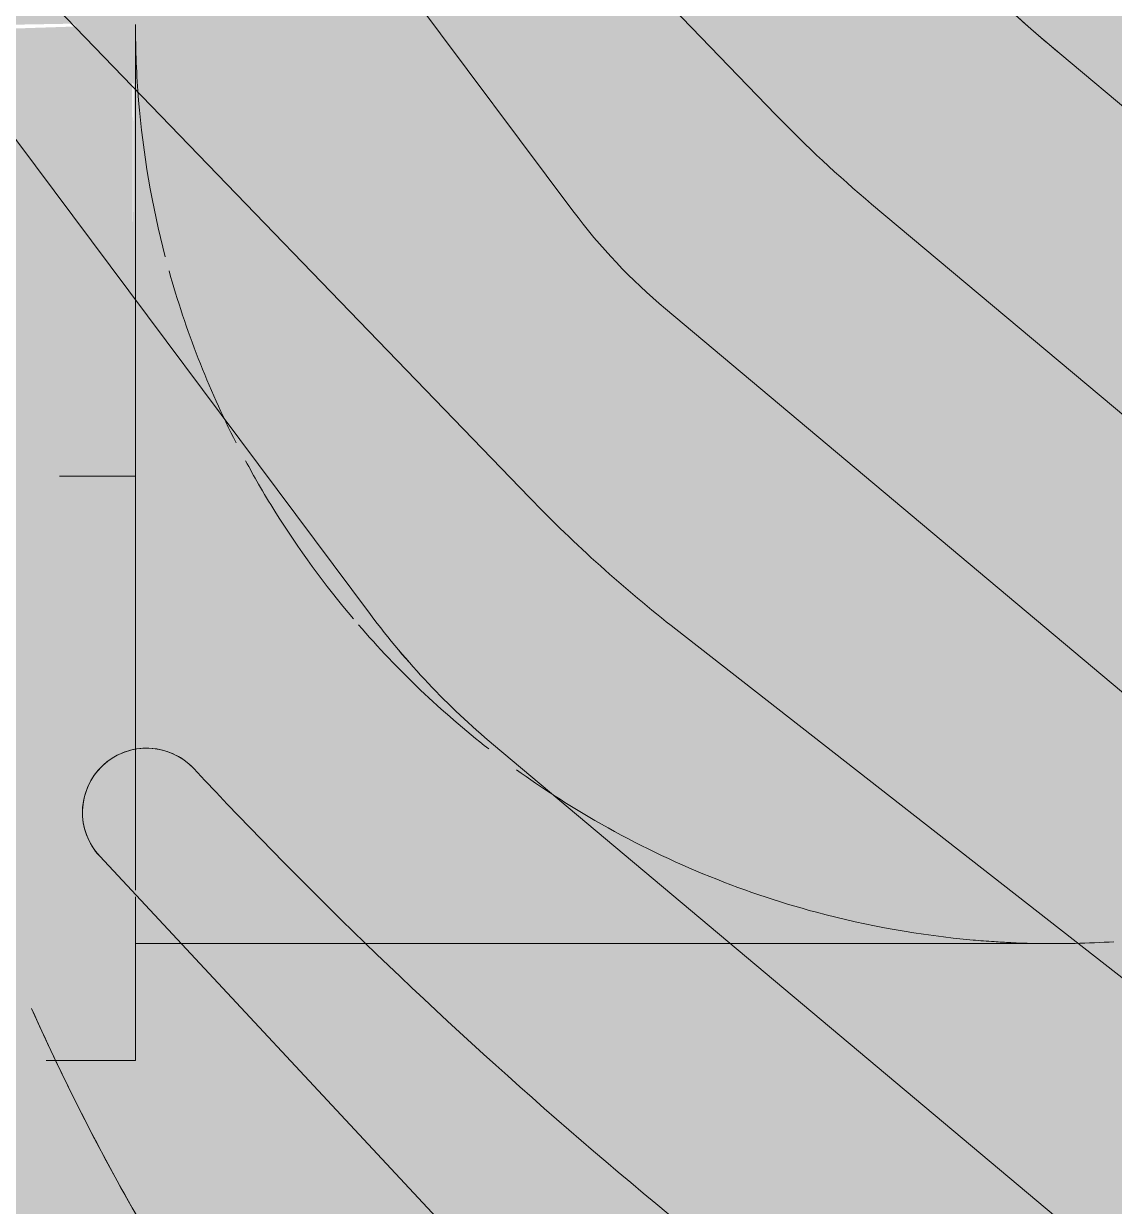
# Model space of a CAD drawing. Header units: metres. Extents: x 42.1 to 94.3, y -3.4 to 61.2.
# Drawn here: x 44.94089 to 44.96195, y 58.99901 to 59.02185 of the extents above; entities that cross this region are included whole.
import ezdxf

# ---------------------------------------------------------------- set-up
doc = ezdxf.new("R2010")
doc.units = ezdxf.units.M
doc.linetypes.add('Projeção', pattern=[0.00396875, 0.00238125, -0.0015875])
for name, color, linetype, lineweight in [('A-FLOR-OVHD', 7, 'Projeção', 5), ('KIRYA - PISO', 7, 'Continuous', 5), ('P-SANR-FIXT', 7, 'Continuous', 5)]:
    doc.layers.add(name, color=color, linetype=linetype, lineweight=lineweight)
doc.layers.add('ARQ_1100_BASE_TÉRREO_GARAGEM_dwg', color=7, linetype='Continuous', lineweight=5, true_color=0x767676)

# ---------------------------------------------------------------- blocks, each defined once
blk = doc.blocks.new('Ralo Quadrado Montado com Prolongador - Caixas e Ralos - Esgoto - MEP - Tigre - Com Prolongador - Branco c_ grelha branca - 100x53x40-702031-TÉRREO F_S 2')
at = {"layer": 'P-SANR-FIXT', "true_color": 0xe6e6e6, "transparency": 33554560}
h = blk.add_hatch(color=254, dxfattribs=at)
h.paths.add_polyline_path([(0.01609152238123272, -0.04999999999992853), (0.05000000000004711, -0.04999999999992799), (0.05000000000004711, 0.05000000000007201), (-0.0499999999999529, 0.05000000000007147), (-0.0499999999999529, -0.04999999999992853), (0.01216735480098043, -0.04999999999992853)])
h.paths.add_polyline_path([(-0.04270412508768651, 0.01122584585167686), (-0.04393771442118442, 0.001026681721225724), (-0.04322222937385585, 0.001270010268057372), (-0.04253403013597695, 0.0009577452465833603), (-0.02996580951419424, -0.01167513858121982), (-0.01532488899078561, -0.02331978913678894), (-0.009498868567342252, -0.02873103125148496), (-0.007067315810403606, -0.03130892474033772), (-0.001456240233246899, -0.03862938491213888), (0.001729120727131213, -0.04350854060998144), (0.001384083983567355, -0.04412545697707249), (0.0009508180774708848, -0.04432615603573212), (0.0108903678668047, -0.04259676775813453), (0.01071275158637164, -0.04244882721293743), (-0.0007511345929527821, -0.03029275151512298), (-0.008046761045049467, -0.02404863574251988), (-0.0311142104960614, -0.004594392137645649), (-0.03195373636567508, -0.003596193272660126), (-0.04270097340394299, 0.01098927429258245)])
h.paths.add_polyline_path([(0.0007105803903847402, -0.0443400008382378), (-1.057686684463022e-06, -0.04395766765935114), (-0.008431868885976882, -0.03504282764005086), (-0.01217253307646239, -0.03179177436124221), (-0.03474863302760225, -0.01271749575184038), (-0.03586408381043754, -0.01139122130852115), (-0.04429284578189948, 0.0003595915089673), (-0.04237756958280778, 0.0118392582538517), (-0.04171965646470648, 0.01206300722466094), (-0.04108683358719284, 0.01177586879357966), (-0.02618668905230421, -0.003463289461017691), (0.001502401671914782, -0.02685489723048119), (0.002761113434567408, -0.02838183669877186), (0.01230015878494688, -0.04193687344553324), (0.01197231022481606, -0.04253138304771955), (0.0115569038716892, -0.04272582627069614), (0.0009508180774708848, -0.04432615603573212)])
h.paths.add_polyline_path([(-0.01368796097165714, -0.04221588392096221), (-0.01437855372865825, -0.0419611108021529), (-0.02961724176472763, -0.02836350435764088), (-0.04139419433413808, -0.01549068568079858), (-0.04123796328176814, -0.01455405031523197), (-0.04046543965420627, -0.01400187172581329), (-0.0395286633699716, -0.01415725558292451), (-0.03849627394493331, -0.01511607127142827), (-0.03203415785501362, -0.02133954387451983), (-0.02014624096287842, -0.03089105424407218), (-0.01590109989708249, -0.03621823182936874), (-0.01266488363482512, -0.04129470094924884), (-0.01300191979929689, -0.04194909709985543), (-0.01368049854117105, -0.04221491251302925)])
h.paths.add_polyline_path([(0.0200540636342062, -0.03923760152207312), (0.01946510390563211, -0.0389594429597335), (0.005570987093298013, -0.02429033455061635), (-0.003861097837192672, -0.01624303034657366), (-0.025682189481095, 0.002359139263615721), (-0.02879983059461, 0.005986089286512741), (-0.03939501470632528, 0.01976525235537948), (-0.03921997198126671, 0.02053882988984452), (-0.03856050483917454, 0.02097947174660015), (-0.03777882643743648, 0.02084515483150664), (-0.03756816874021434, 0.0206760841548285), (-0.02014624096287842, 0.003050917883945479), (-0.01217253307646239, -0.003706783074998523), (0.006766656845189127, -0.01992929124974516), (0.007678612937553343, -0.02078902384337094), (0.01216735480098043, -0.02625510775335949), (0.02098280400285449, -0.03846169277279681), (0.02067297022930007, -0.0390346227689134), (0.02027541744560455, -0.03922337204116461)])
h.paths.add_polyline_path([(0.02756994127121172, -0.0345508368839567), (0.02692823100672059, -0.0342714030494494), (0.01100110268099638, -0.01859295744342022), (-0.002612562261918274, -0.006525781831015003), (-0.01663179648183274, 0.005986089286512741), (-0.02014624096287842, 0.009529098952894596), (-0.02498736643665034, 0.01514750163489646), (-0.03426572829619801, 0.02746649000925137), (-0.03392855100909365, 0.02812116016638142), (-0.03323332604830955, 0.02836394359143221), (-0.03256190659813248, 0.02806149118277838), (-0.01994419435144988, 0.01530903741986885), (-0.004845299813065482, 0.001895149199903422), (0.002453493320344232, -0.004449594873033771), (0.01482431539675388, -0.01642168871319912), (0.02848809218515334, -0.03323030233413408), (0.02849996045545482, -0.03393011264813375), (0.02803193009891303, -0.03445051913999839), (0.02780723344974643, -0.03452968082652121)])
h.paths.add_polyline_path([(0.03322818308458324, -0.02835405655719387), (0.03255676363440617, -0.02805160414854004), (0.01973749700163822, -0.01511607127142773), (0.01216735480098043, -0.008254698170380636), (-0.004036087022533098, 0.005986089286512741), (-0.01482945836047964, 0.01643157574743692), (-0.02849323514887965, 0.03324018936837297), (-0.02850510341918059, 0.03393999968237263), (-0.0280370730626388, 0.03446040617423782), (-0.02733992737559893, 0.03452256100077646), (-0.02686263999252793, 0.03421055610576931), (-0.01100624564472161, 0.01860284447765749), (0.007945726514297721, 0.001895149199903422), (0.01293212798641909, -0.002439463469240146), (0.01926214369838958, -0.008499135238652323), (0.02498222347292403, -0.01513761460065758), (0.0342605853324717, -0.02745660297501303), (0.03392340804536734, -0.02811127313214362), (0.03347811316657227, -0.0283332889688708)])
h.paths.add_polyline_path([(0.03828617560692021, -0.02099195236639773), (0.03756302577648857, -0.02066619712059124), (0.02184118677859157, -0.004545142344864976), (0.01216735480098043, 0.003716699739319178), (-0.003581363321678799, 0.01693144330755773), (-0.007683755901279106, 0.02079891087760928), (-0.01278733208441628, 0.02708824984445375), (-0.0209879469665808, 0.0384715798070357), (-0.02067811319302638, 0.03904450980315229), (-0.02005920659793251, 0.03924748855631147), (-0.01947024686935842, 0.03896932999397185), (-0.005915049924224214, 0.02460271913176793), (0.001351583608914611, 0.01835433438522809), (0.02567704651736978, -0.002349252229376836), (0.02848201361303968, -0.005575997759530355), (0.03938987174259898, -0.01975536532114167), (0.03921482901754041, -0.02052894285560618), (0.03855536187544824, -0.0209695847123618)])
h.paths.add_polyline_path([(-0.0009559610411971904, 0.04433604306997047), (-0.010895510830531, 0.04260665479237341), (-0.01071789455009795, 0.04245871424717631), (0.002225026743971271, 0.02898254923827007), (0.004430929963817232, 0.02708824984445375), (0.03110906753233563, 0.004604279171884534), (0.03194859340194986, 0.003606080306897928), (0.04269898212396075, -0.01121595881743906), (0.04393257145745866, -0.00101679468698738), (0.04321708641013008, -0.001260123233819029), (0.04252888717225064, -0.0009478582123450168), (0.02996066655046793, 0.01168502561545871), (0.01531974602705985, 0.02332967617102674), (0.01043410197321797, 0.02776399089499504), (0.007326397646127005, 0.03099248703500977), (0.001451097269522218, 0.03863927194637506), (-0.001734263690856977, 0.04351842764422033), (-0.001389226947293661, 0.04413534401131138), (-0.001185245233028952, 0.04426300483184159)])
h.paths.add_polyline_path([(0.04171451350098018, -0.01205312019042314), (0.04108169062346599, -0.01176598175934132), (0.02618154608857899, 0.003473176495256575), (-0.001691755443993455, 0.02708824984445375), (-0.002766256398293713, 0.02839172373301021), (-0.01230530174867319, 0.04194676047977212), (-0.01197745318854183, 0.04254127008195843), (-0.0115620468354155, 0.04273571330493503), (-0.0002622699803849926, 0.04420029009378781), (-1.057686685004455e-06, 0.04396430800042463), (0.008426725922251119, 0.0350527146742892), (0.01778461526204744, 0.02708824984445375), (0.03474349006387595, 0.01272738278607873), (0.03585894084671178, 0.0114011083427595), (0.04428770281817372, -0.0003497044747294979), (0.04237242661908147, -0.01182937121961336), (0.04195041303674347, -0.01203502475703845)])
h.paths.add_polyline_path([(0.04013795382068031, 0.01398030377578329), (0.03927325455335295, 0.01437271825925624), (0.03202901489128731, 0.02134943090875818), (0.0202559356712982, 0.0307640830699655), (0.01702972090164604, 0.03460893611217929), (0.01265974067109882, 0.04130458798348773), (0.01299677683557059, 0.04195898413409432), (0.01368281800793083, 0.04222577095520055), (0.0143734107649314, 0.04197099783639179), (0.02961209880100187, 0.02837339139187977), (0.04138905137041177, 0.01550057271503692), (0.04123282031804183, 0.01456393734947031), (0.04046029669047996, 0.01401175876005163)])
for points in [[(0.02346025071147826, -0.04489999999992698), (0.04490000000009754, -0.04488657314758213), (0.04488657314769853, 0.0449000000001035), (-0.04489999999993078, 0.04488657314772615), (-0.04488657314760974, 0.008717797886948373), (-0.04040184326881822, 0.008717797886948373), (-0.04046543965420627, -0.008717797886805434), (-0.04489999999993024, -0.008717797886805434), (-0.04488657314760974, -0.04489999999992698), (0.02323500000004464, -0.04489999999992698)], [(-0.0403088735989733, 7.201066409834312e-14), (-0.004912172152963326, 7.255209766299232e-14), (-0.005516812762235882, 0.004592701394675718), (-0.007289529331747424, 0.008872417779035057), (-0.01010951415683959, 0.0125474935541213), (-0.01462097962063456, 0.01571392233170507), (-0.01806430631628517, 0.01714019494872501), (-0.0228877288850839, 0.01773296720943024), (-0.03053786060769442, 0.0175866437746888), (-0.04040184326881389, 0.0173680558777746), (-0.04040184326881335, 7.255209766299232e-14)]]:
    blk.add_hatch(color=254, dxfattribs=at).paths.add_polyline_path(points)
h = blk.add_hatch(color=254, dxfattribs=at)
h.paths.add_polyline_path([(-0.0499999999999529, 7.201066409834312e-14), (-0.04739999999989989, 0.0001023183090600156), (-0.04739999999990043, 0.02000000000007126), (-0.04999999999995344, 0.02000000000007126), (-0.0499999999999529, 0.0001023183090600156)])
h.paths.add_polyline_path([(-0.04270097340394245, 7.201066409834312e-14), (-0.04040184326881822, 4.001572835093726e-05), (-0.04040184326881876, 0.01989386870541433), (-0.04489999999993078, 0.01989356126765797), (-0.04488657314760974, 7.201066409834312e-14), (-0.04270412508768597, 7.201066409834312e-14)])
h = blk.add_hatch(color=254, dxfattribs=at)
h.paths.add_polyline_path([(-0.04999999999995344, -0.01999999999992831), (-0.04739999999989989, -0.01999999999992831), (-0.04739999999989989, 7.146923053369392e-14), (-0.0499999999999529, -0.0001460243422738728), (-0.04999999999995344, -0.01931851652570966)])
h.paths.add_polyline_path([(-0.04040184326881822, -0.01989386870527139), (-0.04046543965420627, 7.146923053369392e-14), (-0.04489999999993024, -0.0001460243422738728), (-0.04477094757361303, -0.01989357008792532), (-0.0410926082541042, -0.01989382149321368)])
h = blk.add_hatch(color=254, dxfattribs=at)
h.paths.add_polyline_path([(-0.02265700771088834, -0.01774483555785246), (-0.01806430631628463, -0.0171401949485799), (-0.01293727095014485, -0.01471730765692133), (-0.009541829360989748, -0.01180767232424934), (-0.006961153919019743, -0.008079649403934346), (-0.005446931704697395, -0.004061902064335091), (-0.004912172152963326, 7.255209766299232e-14), (-0.04040184326881335, 7.255209766299232e-14), (-0.04024420051382011, -0.01773958479614094), (-0.02961724176472763, -0.01766970642282269), (-0.02265853480104022, -0.01774475528747314)])
h.paths.add_polyline_path([(-0.02427986887826877, -0.0176595310450452), (-0.02714359905441958, -0.01746555733900967), (-0.02554508283776777, -0.01759302599668906)])
at = {"layer": 'P-SANR-FIXT', "color": 8, "true_color": 0x737373}
for p, q in [((-0.02803489242458261, -0.001739811934233647), (-0.04108683358723912, 0.01177586879350817)), ((-0.04252239990906138, 0.01055510802477211), (-0.03195373636572219, -0.003596193272731486)), ((-0.03279197808896508, -0.009130444966743085), (-0.04253403013602375, 0.0009577452465116658)), ((-0.04040184326886549, -0.001261360556120122), (-0.04040184326886549, -1.065814103640136e-16)), ((-0.04409521839850387, -0.0003698404975086802), (-0.03586408381048469, -0.01139122130859267)), ((-0.02255530153708785, -0.0005567309169492766), (-0.005261631749645395, -0.01506784285729408)), ((-0.04040184326886055, -0.001263524968495033), (-0.04040184326886055, -0.004592701394602898)), ((6.698504540125674e-05, -0.02549273771356278), (-0.02618668905235145, -0.003463289461089722)), ((-0.04040184326886055, -0.004857130229399401), (-0.04040184326886055, -0.00534553329340101)), ((-0.04040184326886549, -0.01402772482165254), (-0.04040184326886549, -0.005331180068484531)), ((-0.03016515588177629, -0.005489098792899801), (-0.00304100954207934, -0.02824895998253832)), ((-0.02042265871172844, -0.01913106513488116), (-0.02996580951424124, -0.0116751385812919)), ((-0.03348765495558981, -0.0139062634540787), (-0.01080415138430481, -0.03293998293455257)), ((-0.04040184326886055, -0.0140862475056322), (-0.04040184326886055, -0.01671444408840081)), ((-0.04109260825415118, -0.01605768039843992), (-0.02961724176477496, -0.02836350435771287)), ((-0.04040184326886549, -0.01999999999999973), (-0.04040184326886549, -0.01684035820697016)), ((-0.04040184326881389, -0.017744835557853), (-0.03951931061522956, -0.017744835557853)), ((-0.04158418138809701, -0.01999999999992831), (-0.04040184326881822, -0.01999999999992831))]:
    blk.add_line(p, q, dxfattribs=at)
at = {"layer": 'P-SANR-FIXT'}
for p, q in [((-0.04108683358723912, 0.01177586879350817), (-0.02803489242458261, -0.001739811934233647)), ((-0.03195373636572219, -0.003596193272731486), (-0.04252239990906138, 0.01055510802477211)), ((-0.04253403013602375, 0.0009577452465116647), (-0.03279197808896508, -0.009130444966743085)), ((-0.03586408381048469, -0.01139122130859267), (-0.04409521839850387, -0.0003698404975086802)), ((-0.005261631749645399, -0.01506784285729407), (-0.02255530153708785, -0.0005567309169492766)), ((-0.04040184326886549, -0.005331180068484531), (-0.04040184326886549, -0.001261360556120122)), ((-0.02618668905235145, -0.003463289461089722), (6.698504540125674e-05, -0.02549273771356278)), ((-0.00304100954207934, -0.02824895998253832), (-0.03016515588177629, -0.005489098792899801)), ((-0.02996580951424124, -0.0116751385812919), (-0.02042265871172844, -0.01913106513488116)), ((-0.01080415138430481, -0.03293998293455257), (-0.03348765495558981, -0.0139062634540787)), ((-0.04040184326886549, -0.01659196272666896), (-0.04040184326886549, -0.01402772482165254)), ((-0.02961724176477496, -0.02836350435771287), (-0.04109260825415118, -0.01605768039843992)), ((-0.03951931061522956, -0.017744835557853), (-0.03576670782079368, -0.017744835557853))]:
    blk.add_line(p, q, dxfattribs=at)
at = {"layer": 'P-SANR-FIXT', "color": 9, "true_color": 0xc9c9c9}
for p, q in [((-0.04040184326886055, 5.414335646491964e-16), (-0.04040184326886055, -0.001263524968495376)), ((-0.04040184326886549, -0.001250198889096569), (-0.04040184326886549, -2.664868326007763e-16)), ((-0.04040184326886549, -0.008717797886877245), (-0.04040184326886549, -0.005315221155137516)), ((-0.04040184326886055, -0.005345533293400978), (-0.04040184326886055, -0.008872417778961953)), ((-0.04040184326886055, -0.008872417778961953), (-0.04040184326886055, -0.01408624750563217)), ((-0.04040184326886549, -0.01256870347649135), (-0.04040184326886549, -0.008883492004474334)), ((-0.04040184326886549, -0.01406338297786829), (-0.04040184326886549, -0.01281728710047777)), ((-0.04040184326886055, -0.01688666364154584), (-0.04040184326886055, -0.0171401949486518)), ((-0.04040184326886549, -0.01786165301396364), (-0.04040184326886549, -0.01690115933578842)), ((-0.04040184326886055, -0.0171401949486518), (-0.04040184326886055, -0.01774483555792446))]:
    blk.add_line(p, q, dxfattribs=at)
at = {"layer": 'P-SANR-FIXT', "color": 253, "true_color": 0xacacac}
for p, q in [((-0.04040184326886055, 4.919787090314262e-16), (-0.04040184326886055, -0.001263524968495033)), ((-0.04040184326886549, -0.004592701394602813), (-0.04040184326886549, -0.001250198889096569)), ((-0.04040184326886055, -0.001263524968495376), (-0.04040184326886055, -0.004592701394602859)), ((-0.04040184326886549, -0.005315221155137516), (-0.04040184326886549, -0.00484543163019461)), ((-0.04040184326886055, -0.004857130229399361), (-0.04040184326886055, -0.005345533293400978)), ((-0.04040184326886055, -0.00534553329340101), (-0.04040184326886055, -0.0140862475056322)), ((-0.04187242138592346, -0.00871779788687719), (-0.04040184326886549, -0.00871779788687719)), ((-0.04040184326886549, -0.01521124792869081), (-0.04040184326886549, -0.01406338297786829)), ((-0.04040184326886055, -0.01408624750563217), (-0.04040184326886055, -0.01671444408840079)), ((-0.04040184326886549, -0.01667231738100465), (-0.04040184326886549, -0.0154479973435327)), ((-0.04040184326886055, -0.01688666364154585), (-0.04040184326886055, -0.01774483555792446)), ((-0.04040184326886549, -0.01852860759727416), (-0.04040184326886549, -0.01786165301396364)), ((-0.04040184326886549, -0.01999999999999973), (-0.04040184326886549, -0.01890139149246393)), ((-0.04212718059596635, -0.01999999999992831), (-0.04158418138809701, -0.01999999999992831))]:
    blk.add_line(p, q, dxfattribs=at)
at = {"layer": 'P-SANR-FIXT', "color": 8, "true_color": 0x737373, "flags": 128}
blk.add_lwpolyline([(-0.03576670782079368, -0.017744835557853), (-0.03233173948587095, -0.017744835557853), (-0.02891302286035318, -0.01774483555785246)], dxfattribs=at)
at = {"layer": 'P-SANR-FIXT', "flags": 128}
blk.add_lwpolyline([(-0.02891302286035318, -0.01774483555785246), (-0.02602736278481434, -0.01774483555785246), (-0.02286810170572762, -0.01774483555785246), (-0.02265700771088834, -0.01774483555785246)], dxfattribs=at)
at = {"layer": 'P-SANR-FIXT'}
for centre, radius, start, end in [((0.0037003132297129, 0.03073349230715473), 0.04084648548157976, 217.9999999999997, 229.9999999999994), ((-0.04327259211780139, 0.0002445242312097234), 0.001026721976776405, 44.0000000000007, 216.7536016520347), ((-0.01066783560438307, 0.01503135988846939), 0.02414305007455906, 223.999999999999, 229.9999999999989), ((-0.02290840145607869, 0.003159164364499139), 0.01128950576573243, 216.7536016520346, 229.9999999999994), ((-0.01318348674798017, 0.009805255012147455), 0.0272590107370028, 223.9999999999991, 231.9999999999993), ((-0.02384584081029169, -0.002415596807294064), 0.01500000000000001, 216.7536016520347, 229.9999999999995), ((-0.04018473643984601, -0.01521107623532118), 0.001241358062856883, 43.10364131009562, 222.9999999999993), ((0.03148647053657768, 0.05186619714558417), 0.09692239550063547, 223.1036413100653, 234.9999999999979)]:
    blk.add_arc(centre, radius, start, end, dxfattribs=at)
at = {"layer": 'P-SANR-FIXT', "color": 8, "true_color": 0x737373}
for centre, radius, start, end in [((0.0037003132297129, 0.03073349230715473), 0.04084648548157967, 223.999999999999, 229.9999999999989), ((-0.02265700771093524, 5.414335646491964e-16), 0.01774483555792501, 184.7277488770235, 194.6380099760413), ((-0.01066783560438307, 0.01503135988846939), 0.0241430500745591, 223.9999999999995, 229.9999999999993), ((-0.02290840145607869, 0.003159164364499139), 0.0112895057657324, 216.753601652034, 229.9999999999989), ((-0.02265700771093524, 5.414335646491964e-16), 0.01774483555792501, 195.5411546370273, 207.0571944069568), ((-0.01318348674798017, 0.009805255012147455), 0.02725901073700285, 223.9999999999996, 231.9999999999998), ((-0.02384584081029169, -0.002415596807294064), 0.01499999999999999, 216.7536016520343, 223.3768008260166), ((-0.02384584081029169, -0.002415596807294064), 0.01499999999999999, 223.3768008260166, 229.999999999999), ((-0.04018473643984601, -0.01521107623532118), 0.001241358062856881, 58.87883722028948, 175.5742851259099), ((-0.04018473643984601, -0.01521107623532118), 0.001241358062856886, 43.10364131009502, 58.09500453425368), ((0.03148647053657768, 0.05186619714558417), 0.09692239550063565, 223.1036413100657, 234.9999999999983), ((-0.02265700771093524, 5.414335646491964e-16), 0.01774483555792502, 234.1738752359942, 240), ((-0.04018473643984601, -0.01521107623532118), 0.001241358062856882, 178.0259103275232, 222.9999999999987), ((-0.02265700771093524, 5.414335646491964e-16), 0.01774483555792502, 239.9999999999999, 254.9999999999999), ((-0.02265700771093524, 5.414335646491964e-16), 0.01774483555792501, 254.9999999999999, 264.9200921347507), ((-0.02265700771093524, 5.414335646491964e-16), 0.01774483555792502, 267.2781617120156, 270), ((-0.02265700771093524, 5.414335646491964e-16), 0.017744835557925, 270.0000000000001, 271.2858854686924)]:
    blk.add_arc(centre, radius, start, end, dxfattribs=at)
at = {"layer": 'P-SANR-FIXT', "color": 253, "true_color": 0xacacac}
for centre, radius, start, end in [((-0.02265700771093524, 5.414335646491964e-16), 0.017744835557925, 180, 184.7277488770235), ((-0.02265700771093524, 5.414335646491964e-16), 0.01774483555792502, 211.9703352553308, 220.2938901930096), ((-0.02265700771093524, 5.414335646491964e-16), 0.01774483555792502, 220.7655053327155, 232.0073914708083), ((-0.04018473643984601, -0.01521107623532118), 0.001241358062856886, 58.09500453425374, 58.87883722028962), ((-0.04018473643984601, -0.01521107623532118), 0.001241358062856881, 175.5742851259099, 178.0259103275232), ((-0.02265700771093524, 5.414335646491964e-16), 0.01774483555792501, 264.9200921347507, 266.2338890204926), ((-0.02265700771093524, 5.414335646491964e-16), 0.01774483555792501, 266.2338894817552, 267.2781617120155), ((-0.02265700771093524, 5.414335646491964e-16), 0.017744835557925, 271.2858854686924, 273.714883082574)]:
    blk.add_arc(centre, radius, start, end, dxfattribs=at)
at = {"layer": 'P-SANR-FIXT', "color": 9, "true_color": 0xc9c9c9}
for start, end in [(208.3289054077429, 210), (210, 211.9703352553308)]:
    blk.add_arc((-0.02265700771093524, 5.414335646491964e-16), 0.01774483555792502, start, end, dxfattribs=at)
blk = doc.blocks.new('Porta Grelha - Caixas e Ralos - Esgoto - MEP - Tigre1 - Porta Grelha Quadrado p_ Grelha Quadrada Branca - 100mm-2715202-TÉRREO F_S 2')
at = {"layer": 'P-SANR-FIXT', "true_color": 0xe6e6e6, "transparency": 33554560}
h = blk.add_hatch(color=254, dxfattribs=at)
h.paths.add_polyline_path([(0.03903496507435947, -0.04999999999998918), (0.05000000000007905, -0.04999999999998864), (0.05000000000007905, 0.05000000000001138), (-0.04999999999990309, 0.04999999999987602), (-0.04999999999992095, -0.04999999999998864), (0.03420523630839137, -0.04999999999998864)])
h.paths.add_polyline_path([(7.850786687413348e-14, -0.04646999999999019), (-0.01217253307642774, -0.04482642434686761), (-0.02323499999992227, -0.04024420051385205), (-0.03348765495550807, -0.03204030160429393), (-0.04024420051378546, -0.02323499999998941), (-0.04488657314757509, -0.01202732102590325), (-0.0464226588796652, 0.0003595915089066594), (-0.04488657314757563, 0.01202732102592599), (-0.04006299436074643, 0.02347115245636689), (-0.03206331484448711, 0.03346999627526483), (-0.02315851356135287, 0.04027588223406856), (-0.01156204683538085, 0.04494782765690267), (7.904930043878268e-14, 0.04647000000001293), (0.01202732102599367, 0.04488657314766605), (0.02323500000007983, 0.04024420051387534), (0.03348251199185107, 0.03204700404525092), (0.04024420051394301, 0.02323500000001215), (0.04488657314773319, 0.01202732102592599), (0.04642396053255526, -0.000349704474789597), (0.04488657314773319, -0.01202732102590271), (0.0400621176420559, -0.02347229501859223), (0.03207619987834055, -0.03346010924114723), (0.02316784148140523, -0.04027201848311703), (0.01155690387172385, -0.044948504740911), (0.000474423678162394, -0.04640754093785567)])
at = {"layer": 'P-SANR-FIXT', "color": 253, "true_color": 0xacacac}
blk.add_arc((3.129792675027332e-14, -5.900674115988381e-14), 0.04647000000000136, 204.1329332889996, 247.7713964962421, dxfattribs=at)
at = {"layer": 'P-SANR-FIXT', "color": 8, "true_color": 0x737373}
blk.add_arc((3.130439253056545e-14, -5.900674115988381e-14), 0.04647000000000143, 204.132933289, 209.9999999999996, dxfattribs=at)
blk = doc.blocks.new('ARQ_1100_BASE_TÉRREO_GARAGEM_dwg-4178582-TÉRREO F_S 2')
at = {"layer": 'KIRYA - PISO', "true_color": 0xaaaaaa}
h = blk.add_hatch(dxfattribs=at)
h.set_pattern_fill('FP_2', color=253, style=0, pattern_type=2)
h.set_pattern_definition([(0, (-4539.02, -1079.475), (0, 0.635), []), (90, (-4539.02, -1079.475), (-0.635, 3.888253587292846e-17), [])])
h.paths.add_polyline_path([(42.6857971168975, 57.72175018781157), (42.68579517903623, 57.83593547000267), (42.71079531801212, 57.83593586484092), (42.71079448506867, 57.86208236435876), (43.42079269342054, 57.87149790888778), (43.42079387181643, 57.83583189685722), (43.44579323980832, 57.85380648215328), (43.44579289068048, 57.87182936217877), (45.5857972558652, 57.87182936217899), (45.5857972558652, 59.17182936217895), (45.55276856228742, 59.17181294327344), (45.55300260374999, 59.16026187996399), (45.55436292680659, 59.15618238744774), (45.55436175062486, 59.14714554574517), (45.55115302290116, 59.13833384191005), (45.54472660931295, 59.13092194466473), (45.5363237532852, 59.12634456898455), (45.52777259493438, 59.12483775201381), (45.51789602597501, 59.1268377520138), (45.51020561381307, 59.13140819423068), (45.50439216696761, 59.13833384191006), (45.50118285115304, 59.14749929242664), (45.50118226306218, 59.15652328836794), (45.50294177110536, 59.16220320713781), (45.50277259493438, 59.17182936217895), (45.09842334011688, 59.17182936217895), (45.0984231590001, 59.15437269577441), (45.10523646739881, 59.15437262508506), (45.10866430488664, 59.11439801166792), (45.05880425652782, 59.11437427290669), (45.0616098506062, 59.15437307771875), (45.06842315957613, 59.15442841481304), (45.06842334011441, 59.17182936217895), (44.99562161911313, 59.17182936217895), (44.98345013340377, 59.02372451137878), (44.97128173123389, 59.17182936217895), (44.89848001022897, 59.17182936217895), (44.89847982913403, 59.15437477021677), (44.90529313753274, 59.15437469952788), (44.90809790162808, 59.11437583650817), (44.85823785376766, 59.11440060987965), (44.86166652074013, 59.15437515215974), (44.86847982969218, 59.15442841481304), (44.86848001023105, 59.17182936217895), (43.69311115032767, 59.17182991563376), (43.69311044405869, 59.17182991563376), (43.67379290628112, 59.17182991563376), (43.67363057726412, 59.17182991563376), (42.5857972558652, 59.17182936217895), (42.58579725586884, 57.72175086700879)])
h.paths.add_polyline_path([(42.71078959110679, 57.87175093675394), (42.71076982303663, 58.57160093152432), (42.75076982302112, 58.57160206896204), (42.75076982302112, 57.87175207419258)])
h.paths.add_polyline_path([(43.87277173689495, 58.53684629000906), (43.85047235039352, 58.53817875625914), (43.82850145607915, 58.54221829926225), (43.80716892930022, 58.54884863906304), (43.78680319520631, 58.55802877955563), (43.76767729711571, 58.56957166164269), (43.74963848821665, 58.58382002446745), (43.73299678974453, 58.60079939661765), (43.72052582626048, 58.6167365166018), (43.70895492951536, 58.63584547924139), (43.69963562595466, 58.65674328696873), (43.693136924795, 58.67754468072174), (43.6891425154805, 58.69935945395839), (43.68775783486314, 58.721817675526), (43.68802558308762, 59.02481181055473), (43.69352972873737, 59.02325214900969), (43.69773408520455, 59.02281842633843), (44.04773634020336, 59.02284473073321), (44.05418009865144, 59.02379859398083), (44.05773505536309, 59.02493221419713), (44.05758074242684, 58.71896618045108), (44.05637652890871, 58.6993870533999), (44.05238539861424, 58.6775716800107), (44.04572701039156, 58.6562478911606), (44.03657366187251, 58.63587010139977), (44.02500563752306, 58.6167593997565), (44.01124154429694, 58.59916429127971), (43.99543617537496, 58.58337732140301), (43.97786125654189, 58.56958745800056), (43.95873709367601, 58.55804170123336), (43.93837273967753, 58.54885849967442), (43.91582144209591, 58.54200049885668), (43.8950709228617, 58.53818210806111), (43.87702575661325, 58.53710112425915)])
h.paths.add_polyline_path([(43.87276760448077, 58.59183157955278), (43.89118237784594, 58.59324607516364), (43.90765605148432, 58.59668671784228), (43.92251025972048, 58.60174412688394), (43.93776629534664, 58.60925316208125), (43.95189590666904, 58.61871288282229), (43.96468862416774, 58.62991460642269), (43.97615560065929, 58.64310820736534), (43.98594598656261, 58.65805944628193), (43.99341281306122, 58.67374294701116), (43.99872509150695, 58.69018088253834), (44.00161397511896, 58.70473140641234), (44.00274765174565, 58.72503246088717), (44.00252409600156, 58.85899816700186), (44.0016650515881, 58.86554529701686), (43.99811534864211, 58.87373083694082), (43.99341281306122, 58.8798747199567), (43.98630698218442, 58.88517170758291), (43.9791860882279, 58.88815907656277), (43.97094246245202, 58.88929089827133), (43.96084052711959, 58.88790037988215), (43.92948046384328, 58.88206723798979), (43.9027325071647, 58.87897658891397), (43.87239768407483, 58.87783697909597), (43.84206497529728, 58.87903154204871), (43.81200541599388, 58.88256003226639), (43.78042512578901, 58.88860013840514), (43.77394990507139, 58.88927523058053), (43.76556020889077, 58.88790037988215), (43.75750760143784, 58.88410976083227), (43.75183762670206, 58.87962524092348), (43.74690098212496, 58.87304886758788), (43.74380329853101, 58.86543155163794), (43.74274913643699, 58.85727631478001), (43.74293667670045, 58.71915270252483), (43.74390426534376, 58.70471203826028), (43.74764789079754, 58.68683080433834), (43.75343587088601, 58.67052391737463), (43.76063870016529, 58.656137105407), (43.76983551650843, 58.64246923645558), (43.78165740832941, 58.62918601101742), (43.7948935286459, 58.61785885836765), (43.80776629571396, 58.60924339194195), (43.82302345984962, 58.60173664996167), (43.83912079580308, 58.59625869342457), (43.85580097246883, 58.59295658212709), (43.87272401438895, 58.591834469871)])
h.paths.add_polyline_path([(43.86854105951635, 58.70108639699335), (43.86032099738353, 58.70311933560173), (43.85287692954967, 58.70702547805752), (43.84622843251715, 58.71310158305563), (43.84151964313004, 58.72021617808188), (43.83877446624128, 58.7274529035974), (43.83775678227245, 58.73582894872636), (43.83775031948978, 58.82182177180706), (43.83825988433782, 58.82570480168474), (43.83975708820203, 58.82932363546849), (43.84213989912784, 58.83243165565139), (43.84524593251148, 58.83481705582433), (43.84886351734093, 58.83631727493071), (43.85350918668058, 58.83683013288031), (43.89247898564923, 58.83683306165251), (43.89586035801276, 58.83650929042305), (43.89908215758318, 58.83543294735603), (43.90197913328211, 58.83365923975057), (43.90440269474946, 58.83127914381053), (43.90622853377263, 58.82841473833446), (43.90736300024679, 58.82521294310539), (43.90774790563346, 58.82183798314813), (43.90750017865668, 58.73372006763466), (43.9067405920279, 58.72745896498073), (43.90365334985481, 58.71943022157426), (43.89895690340758, 58.7126248204836), (43.89264177247815, 58.70702902438229), (43.88507233444791, 58.70308283489828), (43.87697870208385, 58.7010871494827), (43.86897380512725, 58.70108643558664)])
h.paths.add_polyline_path([(42.8145025898512, 58.75030156363467), (42.81347715514761, 58.75066037872433), (42.81289915557623, 58.75158025974673), (42.8128579202758, 58.75194623315186), (42.81313033970217, 59.11913668012539), (42.81367232409759, 59.11966667653196), (42.81448883096351, 59.11989157143838), (42.96522673299334, 59.12015384988092), (42.96535532009674, 59.12610492670957), (42.9663312095859, 59.12810492670958), (42.96620230513106, 59.14387733453406), (42.9653548561584, 59.14643415903984), (42.96535439222005, 59.15360129427783), (42.96826093501592, 59.16100268767563), (42.97330659202142, 59.16660642566699), (42.97965326599608, 59.17002732912251), (42.98701495359165, 59.17108435436862), (42.99417508468637, 59.16959781752246), (43.00047334520963, 59.16568472388565), (43.00506291752837, 59.15977155448315), (43.00730800535499, 59.15338063505672), (43.00730709907506, 59.14620329731986), (43.00619223938122, 59.14253899431439), (43.0063312095859, 59.12763053190243), (43.00730709907506, 59.12610492670957), (43.0076312095859, 59.11989160178403), (43.18151733418839, 59.11972875557343), (43.1822855350625, 59.11896055481955), (43.18244840859283, 59.11824695933122), (43.18222806463892, 58.75112389846522), (43.18162607376229, 58.75052190758859), (43.18080373893196, 58.75030156363489), (42.82954224858159, 58.75030156363468)])
h.paths.add_polyline_path([(42.83591864234499, 58.77340082006511), (43.15964368438204, 58.7734008670903), (43.15964368438204, 59.01548288174247), (42.83559854955007, 59.01548288174247), (42.83590645263516, 58.78261974075013)])
h.paths.add_polyline_path([(42.99762454409488, 58.90504927797572), (42.98910443158772, 58.90638155486323), (42.98206604825698, 58.90948715088211), (42.9757246078681, 58.91470608250262), (42.97133120958591, 58.92074073288513), (42.96852432725355, 58.92795286162742), (42.96772633131456, 58.93616372348036), (42.96883332620946, 58.94340680923363), (42.97193782143817, 58.95053684738373), (42.97638326495203, 58.95633026216453), (42.98294458806642, 58.96124492045152), (42.99063400192232, 58.96420836573115), (42.998267198867, 58.96504408096182), (43.00539939187004, 58.96410510993969), (43.01283623352538, 58.96095692907726), (43.01886582323773, 58.95633026216453), (43.02363969178688, 58.95010883554467), (43.02664067101289, 58.94286383079685), (43.02766424914085, 58.93508898302169), (43.02664067101289, 58.92731413524653), (43.02352067599487, 58.91991402609878), (43.01815548078299, 58.91330263894261), (43.01180024353749, 58.90872417567508), (43.00428741915118, 58.90592646211799), (42.9987055815752, 58.90519159925999)])
h.paths.add_polyline_path([(42.99762454409488, 58.91453061350065), (43.00383121427902, 58.91559802198561), (43.00793278898144, 58.91730721137517), (43.01249643832115, 58.92098851204935), (43.01581755093626, 58.92574877421802), (43.01762479997905, 58.93084968907197), (43.01815750466253, 58.93528198318011), (43.01718196382375, 58.94113520772685), (43.01508796386442, 58.94581211215078), (43.01216150659303, 58.94962594551939), (43.00698192593283, 58.95327487655872), (43.00212879587535, 58.95505435654518), (42.99745158766098, 58.95562458239534), (42.99141524956717, 58.95457885701816), (42.98687100166104, 58.95252906584159), (42.98292231483495, 58.94941056568214), (42.97946713321885, 58.94451512808676), (42.97762450602085, 58.9393299314027), (42.9771826454749, 58.93420429869888), (42.97776668402854, 58.92976808545306), (42.98020827466806, 58.92430440636873), (42.98314314339518, 58.92050938645564), (42.98734535933459, 58.91728491275602), (42.99302497849592, 58.91513615779956), (42.9975895398351, 58.91453522189886)])
h.paths.add_polyline_path([(43.80023942159193, 58.95932612976534), (43.80218056443012, 58.95958168606815), (43.80451607865098, 58.96073505741185), (43.80554272245062, 58.96152282890635), (43.80673461212005, 58.96307612976518), (43.80748386528882, 58.96488498692684), (43.80773942159163, 58.96682612976504), (43.80748386528882, 58.96876727260324), (43.80673461212005, 58.97057612976489), (43.80554272245062, 58.97212943062373), (43.80398942159177, 58.97332132029317), (43.80218056443012, 58.97407057346193), (43.80023942159193, 58.97432612976475), (43.79829827875372, 58.97407057346193), (43.79648942159207, 58.97332132029317), (43.79493612073323, 58.97212943062373), (43.79374423106379, 58.97057612976489), (43.79299497789503, 58.96876727260324), (43.79273942159221, 58.96682612976504), (43.79299497789503, 58.96488498692684), (43.79374423106379, 58.96307612976518), (43.79493612073323, 58.96152282890635), (43.79648942159207, 58.9603309392369), (43.79829827875372, 58.95958168606815)])
h.paths.add_polyline_path([(43.94523942118127, 58.95933702722535), (43.94718056401946, 58.95959258352818), (43.94898942118112, 58.96034183669693), (43.95054272203995, 58.96153372636637), (43.95179172741005, 58.96322491672434), (43.95248386487815, 58.96489588438686), (43.95273942118098, 58.96683702722506), (43.95248386487815, 58.96877817006325), (43.9517346117094, 58.97058702722492), (43.95054272203995, 58.97214032808375), (43.94898942118112, 58.97333221775319), (43.94718056401946, 58.97408147092194), (43.94523942118127, 58.97433702722477), (43.94329827834307, 58.97408147092194), (43.94093195012692, 58.97290445516806), (43.93993612032258, 58.97214032808375), (43.93874423065313, 58.97058702722492), (43.93799497748438, 58.96877817006325), (43.93773942118155, 58.96683702722506), (43.93799497748438, 58.96489588438686), (43.93874423065313, 58.9630870272252), (43.93993612032258, 58.96153372636637), (43.94148942118141, 58.96034183669693), (43.94333199963594, 58.95958814403575)])
h.paths.add_polyline_path([(42.90522173427603, 59.05151772178154), (42.90940671007074, 59.05206868429725), (42.91330648668105, 59.05368402465947), (42.91665530077562, 59.05625366009196), (42.91922493620813, 59.05960247418655), (42.92084027657035, 59.06350225079686), (42.92139123908606, 59.06768722659156), (42.92084027657035, 59.07187220238627), (42.91922493620813, 59.07577197899658), (42.91665530077562, 59.07912079309116), (42.91330648668105, 59.08169042852366), (42.90940671007074, 59.08330576888588), (42.90522173427603, 59.08385673140159), (42.90103675848132, 59.08330576888588), (42.89713698187101, 59.08169042852366), (42.89378816777644, 59.07912079309116), (42.89121853234393, 59.07577197899658), (42.88960319198172, 59.07187220238627), (42.889052229466, 59.06768722659156), (42.88960319198172, 59.06350225079686), (42.89121853234393, 59.05960247418655), (42.89378816777644, 59.05625366009196), (42.89713698187101, 59.05368402465947), (42.90125185889828, 59.05204036579012)])
h.paths.add_polyline_path([(42.99761904560643, 59.05151772178155), (43.00282899352799, 59.05249324165326), (43.00570379801145, 59.05368402465948), (43.00905261210602, 59.05625366009197), (43.01162224753852, 59.05960247418655), (43.01323758790073, 59.06350225079686), (43.01378855041645, 59.06768722659156), (43.01323758790073, 59.07187220238627), (43.01162224753852, 59.07577197899656), (43.00905261210602, 59.07912079309115), (43.0047320965767, 59.0820929204365), (43.00116373573503, 59.08339006409298), (42.99761904560643, 59.08385673140158), (42.99282204613177, 59.08305226037714), (42.98881119787448, 59.08113557796441), (42.98618547910684, 59.07912079309115), (42.98361584367434, 59.07577197899658), (42.98200050331212, 59.07187220238627), (42.9814495407964, 59.06768722659156), (42.98219010486426, 59.06304451215823), (42.98418676572397, 59.05885843408556), (42.98633120958591, 59.05614183716241), (42.99047231430755, 59.05329548359552), (42.9943312095859, 59.0519505736053), (42.99760679822634, 59.05151933417972)])
h.paths.add_polyline_path([(43.09001621594876, 59.05152519408701), (43.09420119174347, 59.05207615660272), (43.09810096835378, 59.05369149696493), (43.10144978244836, 59.05626113239743), (43.10401941788086, 59.05960994649202), (43.10563475824308, 59.06350972310232), (43.10618572075879, 59.06769469889703), (43.10563475824308, 59.07187967469174), (43.10401941788086, 59.07577945130205), (43.10144978244836, 59.07912826539663), (43.09810096835378, 59.08169790082913), (43.09420119174347, 59.08331324119135), (43.09001621594876, 59.08386420370706), (43.08583124015405, 59.08331324119135), (43.08193146354375, 59.08169790082913), (43.07858264944916, 59.07912826539663), (43.07601301401666, 59.07577945130205), (43.07439767365445, 59.07187967469174), (43.07384671113873, 59.06769469889703), (43.07439767365445, 59.06350972310232), (43.07601301401666, 59.05960994649202), (43.07858264944916, 59.05626113239743), (43.08193146354375, 59.05369149696493), (43.08583124015405, 59.05207615660272)])
h.paths.add_polyline_path([(43.87272981478514, 59.06965557813631), (43.86542507361025, 59.07085299637633), (43.85993469255348, 59.07323139829489), (43.85505214525573, 59.07697790860654), (43.85107917969084, 59.08215557813612), (43.84854022710605, 59.08849988541917), (43.8477298147855, 59.09465557813595), (43.84858166912827, 59.10112605426342), (43.85107917969084, 59.10715557813577), (43.85505214525573, 59.11233324766535), (43.86022981478533, 59.11630621323025), (43.86625933865768, 59.11880372379282), (43.87292507361025, 59.11962987182359), (43.8792002909126, 59.11880372379282), (43.88522981478496, 59.11630621323025), (43.89049124110019, 59.11222409369716), (43.89438044987944, 59.10715557813576), (43.89700253649578, 59.10017980519067), (43.89772981478478, 59.09465557813595), (43.89687796044201, 59.08818510200848), (43.89438044987944, 59.08215557813613), (43.88967862132476, 59.07641863236394), (43.88518459126097, 59.07298621084467), (43.8781014545123, 59.07036276792253), (43.87292507361025, 59.06968128444831)])
h.paths.add_polyline_path([(43.87272981478514, 59.07665557813592), (43.87738855759699, 59.07726891326272), (43.88172981478515, 59.0790671208678), (43.88591545466701, 59.08252416555184), (43.888716924546, 59.08661801039053), (43.89024558168594, 59.09097746258097), (43.89059368807147, 59.0956895631814), (43.88975798434696, 59.10017980519067), (43.88779394923656, 59.10433888893428), (43.884583939264, 59.10805398866442), (43.88172981478515, 59.11024403540409), (43.87702575661325, 59.11209000666481), (43.87272981478514, 59.11265557813598), (43.8677486927082, 59.11190870914535), (43.86292507361025, 59.10962653578228), (43.85958818562646, 59.1068443466112), (43.8570181701992, 59.10335817764263), (43.85534314991191, 59.09931432094781), (43.85480271648826, 59.09410183472439), (43.85560456553456, 59.08936572218248), (43.85714135751699, 59.08565557813593), (43.86053350317975, 59.08151973702459), (43.86452873546018, 59.07873619708893), (43.86904278793371, 59.07714098442958), (43.8705085901076, 59.07694800791242)])
blk = doc.blocks.new('UT_Chuveiro ou ducha - UT_Elétrico-3241184-TÉRREO F_S 2')
at = {"layer": 'A-FLOR-OVHD', "flags": 128}
blk.add_lwpolyline([(-0.02296324341158559, -0.2757149353371655), (-0.02450101446989628, -0.216095143549872), (-0.03160135958698736, -0.1418270098024036), (-0.03499999999994548, -0.1149999999999262)], dxfattribs=at)

msp = doc.modelspace()

# ---------------------------------------------------------------- block references
at = {"layer": 'A-FLOR-OVHD'}
msp.add_blockref('UT_Chuveiro ou ducha - UT_Elétrico-3241184-TÉRREO F_S 2', (44.98345119109045, 59.17182936217888), dxfattribs=at)
at = {"layer": 'ARQ_1100_BASE_TÉRREO_GARAGEM_dwg', "color": 253, "true_color": 0xaaaaaa}
msp.add_blockref('ARQ_1100_BASE_TÉRREO_GARAGEM_dwg-4178582-TÉRREO F_S 2', (0, 0), dxfattribs=at)
at = {"layer": 'P-SANR-FIXT', "color": 8, "true_color": 0x737373}
for name, p in [('Porta Grelha - Caixas e Ralos - Esgoto - MEP - Tigre1 - Porta Grelha Quadrado p_ Grelha Quadrada Branca - 100mm-2715202-TÉRREO F_S 2', (44.98345119109041, 59.02182936217893)), ('Ralo Quadrado Montado com Prolongador - Caixas e Ralos - Esgoto - MEP - Tigre - Com Prolongador - Branco c_ grelha branca - 100x53x40-702031-TÉRREO F_S 2', (44.98345119109045, 59.02182936217888))]:
    msp.add_blockref(name, p, dxfattribs=at)

doc.saveas('drawing.dxf')
